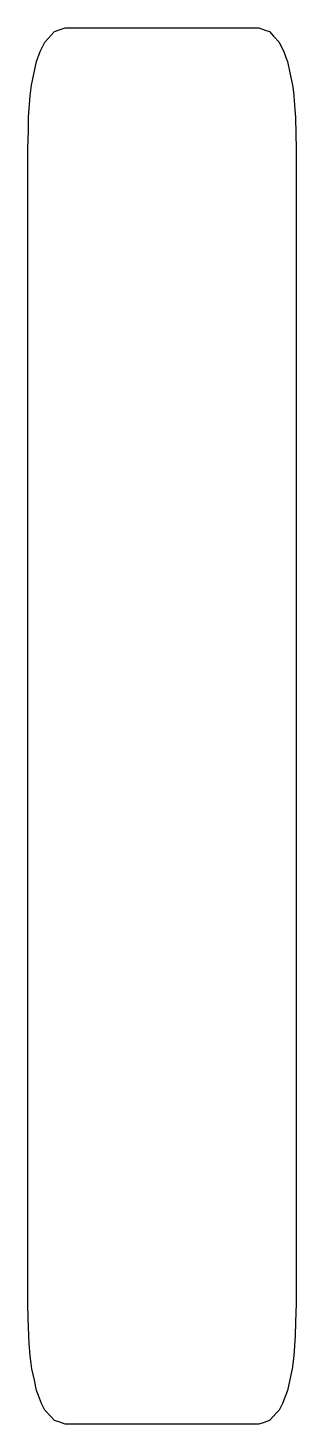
# Model space of a CAD drawing. Header units: metres. Extents: x 2.6 to 15.8, y -7.2 to 62.
import ezdxf

# ---------------------------------------------------------------- set-up
doc = ezdxf.new("R2010")
doc.units = ezdxf.units.M

msp = doc.modelspace()

# ---------------------------------------------------------------- linework, layer by layer
for p, q in [((3.58, 61.467), (3.882, 61.794)), ((3.882, 61.794), (4.201, 61.903)), ((4.201, 61.903), (4.4, 61.971)), ((4.4, 61.971), (10.684, 61.971)), ((10.684, 61.971), (14, 61.971)), ((14, 61.971), (14.309, 61.865)), ((14.309, 61.865), (14.518, 61.794)), ((14.518, 61.794), (14.727, 61.567)), ((3.167, 60.807), (3.4, 61.272)), ((3.4, 61.272), (3.58, 61.467)), ((14.727, 61.567), (15, 61.272)), ((15, 61.272), (15.076, 61.12)), ((15.076, 61.12), (15.233, 60.807)), ((15.076, 61.12), (15.076, 61.12)), ((2.737, 59.135), (2.986, 60.304)), ((2.986, 60.304), (3.167, 60.807)), ((15.233, 60.807), (15.342, 60.503)), ((15.342, 60.503), (15.414, 60.304)), ((15.414, 60.304), (15.534, 59.741)), ((15.534, 59.741), (15.663, 59.135)), ((2.668, 58.598), (2.737, 59.135)), ((15.663, 59.135), (15.691, 58.92)), ((15.691, 58.92), (15.732, 58.598)), ((2.595, 57.548), (2.668, 58.598)), ((15.732, 58.598), (15.78, 57.911)), ((2.579, 56.871), (2.595, 57.548)), ((15.78, 57.911), (15.805, 57.548)), ((15.805, 57.548), (15.825, 56.702)), ((2.559, 56), (2.579, 56.871)), ((15.825, 56.702), (15.841, 56)), ((2.559, 50.795), (2.559, 56)), ((15.841, 56), (15.841, 49.753)), ((2.559, 44.548), (2.559, 50.795)), ((15.841, 49.753), (15.841, 44.548)), ((2.559, 39.342), (2.559, 44.548)), ((15.841, 44.548), (15.841, 38.3)), ((2.559, 33.095), (2.559, 39.342)), ((15.841, 38.3), (15.841, 33.095)), ((2.559, 27.89), (2.559, 33.095)), ((15.841, 33.095), (15.841, 26.848)), ((2.559, 21.643), (2.559, 27.89)), ((15.841, 26.848), (15.841, 21.643)), ((2.559, 16.437), (2.559, 21.643)), ((15.841, 21.643), (15.841, 15.396)), ((2.559, 10.19), (2.559, 16.437)), ((15.841, 15.396), (15.841, 10.19)), ((2.559, 4.985), (2.559, 10.19)), ((15.841, 10.19), (15.841, 3.943)), ((2.559, -1.262), (2.559, 4.985)), ((15.841, 3.943), (15.841, -1.262)), ((2.576, -1.977), (2.559, -1.262)), ((15.841, -1.262), (15.819, -2.168)), ((2.597, -2.852), (2.576, -1.977)), ((15.819, -2.168), (15.803, -2.852)), ((2.622, -3.209), (2.597, -2.852)), ((2.668, -3.847), (2.622, -3.209)), ((15.803, -2.852), (15.732, -3.847)), ((2.717, -4.221), (2.668, -3.847)), ((15.732, -3.847), (15.648, -4.485)), ((2.752, -4.485), (2.717, -4.221)), ((2.876, -5.054), (2.752, -4.485)), ((15.648, -4.485), (15.414, -5.555)), ((2.986, -5.555), (2.876, -5.054)), ((3.079, -5.805), (2.986, -5.555)), ((3.229, -6.21), (3.079, -5.805)), ((3.346, -6.439), (3.229, -6.21)), ((15.171, -6.21), (15, -6.544)), ((15.414, -5.555), (15.171, -6.21)), ((3.4, -6.544), (3.346, -6.439)), ((3.706, -6.867), (3.4, -6.544)), ((3.882, -7.052), (3.706, -6.867)), ((14.878, -6.673), (14.518, -7.052)), ((15, -6.544), (14.878, -6.673)), ((4.137, -7.137), (3.882, -7.052)), ((4.4, -7.225), (4.137, -7.137)), ((8.681, -7.225), (4.4, -7.225)), ((14, -7.225), (8.681, -7.225)), ((14.255, -7.14), (14, -7.225)), ((14.518, -7.052), (14.255, -7.14))]:
    msp.add_line(p, q)

doc.saveas('drawing.dxf')
